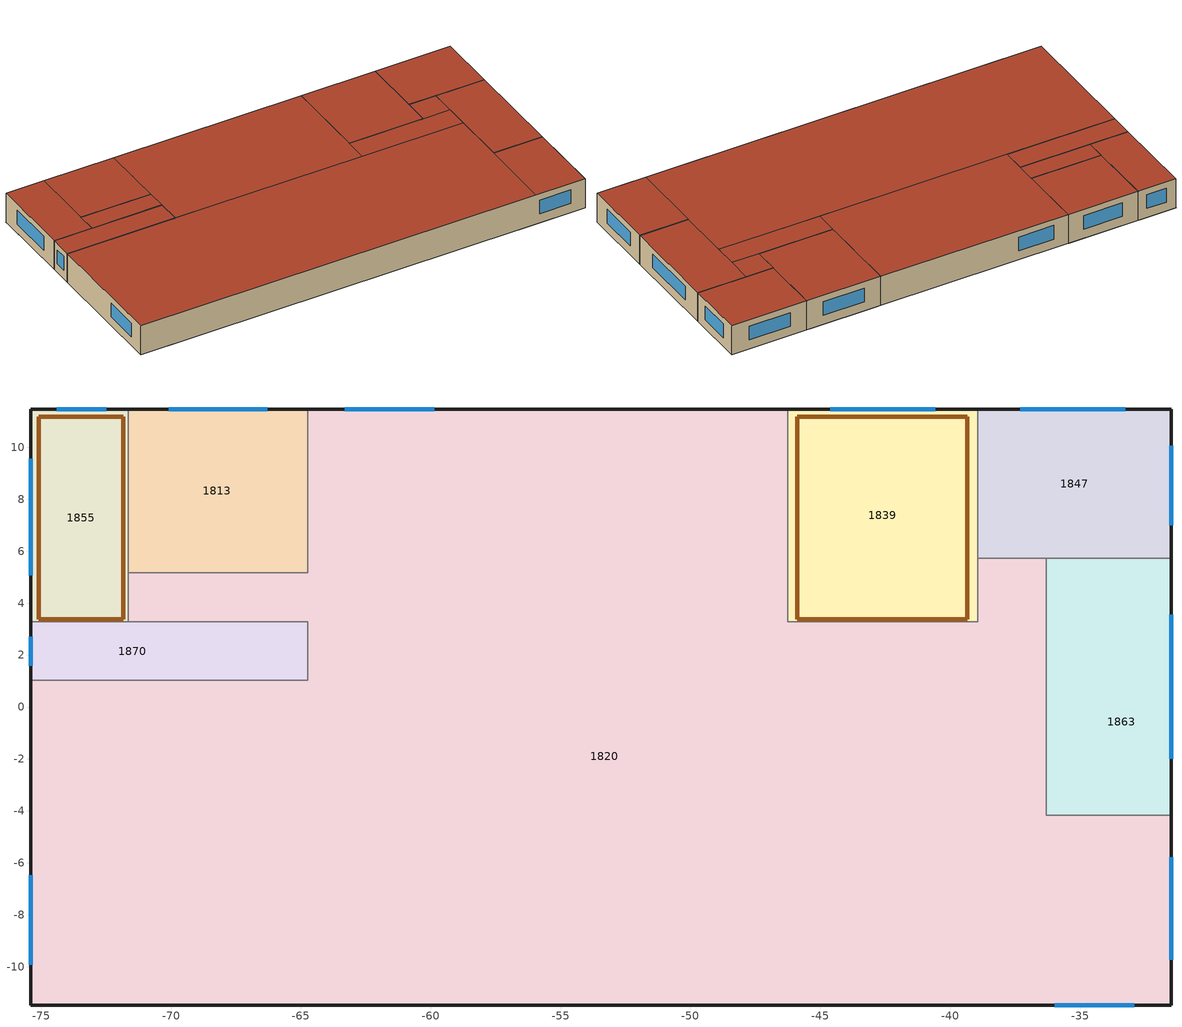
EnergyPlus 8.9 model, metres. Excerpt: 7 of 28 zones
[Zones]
1820
 floor to 1687 (4): -60.4,1.02 -64.75,1.02 -64.75,3.28 -60.4,3.28 z6; -60.4,-0.45 -67.6,-0.45 -67.6,1.02 -60.4,1.02 z6
 floor to 1694 (4): -35.35,-8.57 -36.3,-8.57 -36.3,-4.17 -35.35,-4.17 z6; -36.95,0.93 -46,0.93 -46,3.02 -36.95,3.02 z6; -36.3,-8.57 -36.95,-8.57 -36.95,3.02 -36.3,3.02 z6; -40,-8.97 -46,-8.97 -46,-4.17 -40,-4.17 z6; -46,-8.97 -46.25,-8.97 -46.25,3.27 -46,3.27 z6; -46.25,5.17 -60.4,5.17 -60.4,11.47 -46.25,11.47 z6; -60.4,3.28 -71.65,3.28 -71.65,5.17 -60.4,5.17 z6; -60.4,-5.92 -70.3,-5.92 -70.3,-4.17 -60.4,-4.17 z6; -46.5,-11.47 -60.4,-11.47 -60.4,-8.97 -46.5,-8.97 z6; -46.25,-8.97 -60.4,-8.97 -60.4,5.17 -46.25,5.17 z6
 floor to 1723 (4): -31.5,-8.57 -35.35,-8.57 -35.35,-4.17 -31.5,-4.17 z6; -31.5,-11.47 -36.95,-11.47 -36.95,-8.57 -31.5,-8.57 z6
 floor to 1732 (4): -60.4,-4.17 -67.6,-4.17 -67.6,-0.45 -60.4,-0.45 z6; -67.6,-4.17 -75.4,-4.17 -75.4,1.02 -67.6,1.02 z6
 floor to 1743 (4): -40,-4.17 -46,-4.17 -46,0.93 -40,0.93 z6; -36.95,-8.97 -40,-8.97 -40,0.93 -36.95,0.93 z6; -36.95,-11.47 -46.5,-11.47 -46.5,-8.97 -36.95,-8.97 z6
 floor to 1755 (4): -70.3,-11.47 -75.4,-11.47 -75.4,-4.17 -70.3,-4.17 z6
 floor to 1763 (4): -60.4,-11.47 -70.3,-11.47 -70.3,-5.92 -60.4,-5.92 z6
 floor to 1787 (4): -60.4,5.17 -64.75,5.17 -64.75,11.47 -60.4,11.47 z6
 floor to 1794 (4): -39.25,3.02 -46,3.02 -46,3.27 -39.25,3.27 z6
 floor to 1801 (4): -36.3,3.27 -38.95,3.27 -38.95,5.72 -36.3,5.72 z6; -36.3,3.02 -39.25,3.02 -39.25,3.27 -36.3,3.27 z6
 wall outside (7): -46.25,11.47 -64.75,11.47 / -75.4,1.02 -75.4,-11.47 -31.5,-11.47 -31.5,-4.17 z6:9
 wall to 1813 (5): -64.75,11.47 -64.75,5.17 -71.65,5.17 z6:9
 wall to 1839 (5): -38.95,5.72 -38.95,3.27 -46.25,3.27 -46.25,11.47 z6:9
 wall to 1855 (5): -71.65,5.17 -71.65,3.28 z6:9
 wall to 1870 (5): -71.65,3.28 -64.75,3.28 -64.75,1.02 -75.4,1.02 z6:9
 wall to 1863 (5): -31.5,-4.17 -36.3,-4.17 -36.3,5.72 z6:9
 wall to 1847 (5): -36.3,5.72 -38.95,5.72 z6:9
 window (1001): -59.86,11.47 -63.32,11.47 / -75.4,-6.48 -75.4,-9.93 / -35.98,-11.47 -32.91,-11.47 / -31.5,-9.74 -31.5,-5.78 z6.94:8.36
 roof outside (9): -36.3,-11.47 -31.5,-11.47 -31.5,-4.17 -36.3,-4.17 z9; -71.65,3.28 -64.75,3.28 -64.75,5.17 -71.65,5.17 z9; -38.95,3.27 -36.3,3.27 -36.3,5.72 -38.95,5.72 z9; -46.25,1.02 -36.3,1.02 -36.3,3.27 -46.25,3.27 z9; -64.75,1.02 -46.25,1.02 -46.25,11.47 -64.75,11.47 z9; -75.4,-11.47 -36.3,-11.47 -36.3,1.02 -75.4,1.02 z9
1870
 floor to 1687 (4): -64.75,1.02 -67.6,1.02 -67.6,3.28 -64.75,3.28 z6
 floor to 1732 (4): -67.6,1.02 -75.4,1.02 -75.4,3.28 -67.6,3.28 z6
 wall outside (7): -75.4,3.28 -75.4,1.02 z6:9
 wall to 1855 (6): -71.65,3.28 -75.4,3.28 z6:9
 window (1001): -75.4,2.7 -75.4,1.6 z6.94:8.36
 roof outside (9): -75.4,1.02 -64.75,1.02 -64.75,3.28 -75.4,3.28 z9
1839
 floor to 1694 (4): -46,3.27 -46.25,3.27 -46.25,11.47 -46,11.47 z6
 floor to 1794 (4): -39.25,3.27 -46,3.27 -46,11.47 -39.25,11.47 z6
 floor to 1801 (4): -38.95,3.27 -39.25,3.27 -39.25,11.47 -38.95,11.47 z6
 wall outside (7): -38.95,11.47 -46.25,11.47 z6:9
 wall to 1847 (5): -38.95,5.72 -38.95,11.47 z6:9
 window (1001): -40.58,11.47 -44.61,11.47 z6.94:8.36
 door inside (IRTSurface): -39.35,3.38 -45.9,3.38 -45.9,11.18 -39.35,11.18 z6
 roof outside (9): -46.25,3.27 -38.95,3.27 -38.95,11.47 -46.25,11.47 z9
1863
 floor to 1694 (4): -35.35,-4.17 -36.3,-4.17 -36.3,3.02 -35.35,3.02 z6
 floor to 1723 (4): -31.5,-4.17 -35.35,-4.17 -35.35,3.02 -31.5,3.02 z6
 floor to 1801 (4): -31.5,3.02 -36.3,3.02 -36.3,5.72 -31.5,5.72 z6
 wall outside (7): -31.5,-4.17 -31.5,5.72 z6:9
 wall to 1847 (5): -31.5,5.72 -36.3,5.72 z6:9
 window (1001): -31.5,-2 -31.5,3.55 z6.94:8.36
 roof outside (9): -36.3,-4.17 -31.5,-4.17 -31.5,5.72 -36.3,5.72 z9
1855
 floor to 1770 (4): -71.65,3.37 -71.75,3.37 -71.75,5.17 -71.65,5.17 z6; -71.75,3.37 -71.84,3.37 -71.84,7.28 -71.75,7.28 z6; -71.65,3.28 -75.1,3.28 -75.1,3.37 -71.65,3.37 z6; -75.1,3.28 -75.4,3.28 -75.4,7.28 -75.1,7.28 z6; -75.1,7.28 -75.4,7.28 -75.4,11.18 -75.1,11.18 z6; -71.84,11.18 -75.4,11.18 -75.4,11.47 -71.84,11.47 z6; -71.75,7.28 -71.84,7.28 -71.84,11.47 -71.75,11.47 z6; -71.84,3.37 -75.1,3.37 -75.1,11.18 -71.84,11.18 z6
 floor to 1779 (4): -71.65,5.17 -71.75,5.17 -71.75,11.47 -71.65,11.47 z6
 wall outside (7): -71.65,11.47 -75.4,11.47 -75.4,3.28 z6:9
 wall to 1813 (6): -71.65,5.17 -71.65,11.47 z6:9
 window (1001): -72.5,11.47 -74.41,11.47 / -75.4,9.55 -75.4,5.07 z6.94:8.36
 door inside (IRTSurface): -71.85,3.38 -75.1,3.38 -75.1,11.18 -71.85,11.18 z6
 roof outside (9): -75.4,3.28 -71.65,3.28 -71.65,11.47 -75.4,11.47 z9
1813
 floor to 1779 (4): -64.85,5.17 -71.65,5.17 -71.65,11.47 -64.85,11.47 z6
 floor to 1787 (4): -64.75,5.17 -64.85,5.17 -64.85,11.47 -64.75,11.47 z6
 wall outside (7): -64.75,11.47 -71.65,11.47 z6:9
 window (1001): -66.29,11.47 -70.1,11.47 z6.94:8.36
 roof outside (9): -71.65,5.17 -64.75,5.17 -64.75,11.47 -71.65,11.47 z9
1847
 floor to 1801 (4): -31.5,5.72 -38.95,5.72 -38.95,11.47 -31.5,11.47 z6
 wall outside (7): -31.5,5.72 -31.5,11.47 -38.95,11.47 z6:9
 window (1001): -31.5,7 -31.5,10.07 / -33.26,11.47 -37.31,11.47 z6.94:8.36
 roof outside (9): -38.95,5.72 -31.5,5.72 -31.5,11.47 -38.95,11.47 z9
[Site:Location]
Untitled (O1-O1:31-12)  (01-01:31-12): 22.55, 114.1, 8, 18
[Site:GroundTemperature:BuildingSurface]
18, 18, 18, 18, 18, 18, 18, 18, 18, 18, 18, 18
[Site:GroundTemperature:Deep]
14, 14, 14, 14, 14, 14, 14, 14, 14, 14, 14, 14
[Site:GroundTemperature:Shallow]
14, 14, 14, 14, 14, 14, 14, 14, 14, 14, 14, 14
[Site:GroundTemperature:FCfactorMethod]
17.37, 16.83, 17.79, 19.29, 23.21, 26.23, 28.27, 28.89, 27.84, 25.49, 22.35, 19.44
[Site:GroundReflectance]
0.2, 0.2, 0.2, 0.2, 0.2, 0.2, 0.2, 0.2, 0.2, 0.2, 0.2, 0.2
[Site:GroundReflectance:SnowModifier]
2, 2
[SizingPeriod:DesignDay]
Summer Design Day in Untitled (O1-O1:31-12) Jul: 7, 15, SummerDesignDay, 35, 6.2, , , WetBulb, 27.2, , , , , 101108.9, 0, 0, No, No, No, ASHRAEClearSky, , , , , 0.98
Summer Design Day in Untitled (O1-O1:31-12) Aug: 8, 15, SummerDesignDay, 35, 6.7, , , WetBulb, 26.6, , , , , 101108.9, 0, 0, No, No, No, ASHRAEClearSky, , , , , 0.98
Summer Design Day in Untitled (O1-O1:31-12) Sep: 9, 15, SummerDesignDay, 34.4, 6.7, , , WetBulb, 25.7, , , , , 101108.9, 0, 0, No, No, No, ASHRAEClearSky, , , , , 0.98
Winter Design Day in Untitled (O1-O1:31-12): 1, 15, WinterDesignDay, 7.1, 0, , , WetBulb, 7.1, , , , , 101108.9, 8.3, 0, No, No, No, , , , , , 0
[Building]
Building: 0, Suburbs, .04, .4, FullExterior, 25, 6
[Material:NoMass]
5_RVAL_2; 6_RVAL_2: Rough, .15, 0.9, 0.7, 0.7
9_RVAL_3: Rough, .18, 0.9, 0.7, 0.7
[Construction]
IRTSurface: IRTMaterial
4: 3_1_7
5: 5_1_27, 5_RVAL_2, 5_1_27
6: 5_1_27, 6_RVAL_2, 5_1_27
7: 7_1_5, 7_2_103, 7_3_11, 7_4_66
9: 9_1_4, 9_2_20, 9_RVAL_3, 9_4_113
1001: Simple 1001
[Material:InfraredTransparent]
IRTMaterial
[Material]
3_1_7: Rough, .1, 1.4, 2100, 840, 0.9, 0.6, 0.6
5_1_27: Rough, .025, 0.25, 900, 1000, 0.9, 0.5, 0.5
7_1_5: Rough, .1, 0.84, 1700, 800, 0.9, 0.7, 0.7
7_2_103: Rough, .0689, 0.034, 35, 1400, 0.9, 0.6, 0.6
7_3_11: Rough, .047, 0.51, 1400, 1000, 0.9, 0.6, 0.6
7_4_66: Rough, .013, 0.4, 1000, 1000, 0.9, 0.5, 0.5
9_1_4: Rough, .01, 0.7, 2100, 1000, 0.9, 0.85, 0.9
9_2_20: Rough, .0871, 0.04, 12, 840, 0.9, 0.6, 0.6
9_4_113: Rough, .013, 0.25, 2800, 896, 0.9, 0.5, 0.5
[WindowMaterial:SimpleGlazingSystem]
Simple 1001: 2.4, .4, .744
[Zone]
1813: 0, 0, 0, 0, 1, 1, , 116.0185, 40.0064, TARP, , Yes
1820: 0, 0, 0, 0, 1, 1, , 2126.99, 733.4458, TARP, , Yes
1839: 0, 0, 0, 0, 1, 1, , 162.0659, 4.7457, TARP, , Yes
1847: 0, 0, 0, 0, 1, 1, , 111.9522, 38.6042, TARP, , Yes
1855: 0, 0, 0, 0, 1, 1, , 78.0907, 1.4949, TARP, , Yes
1863: 0, 0, 0, 0, 1, 1, , 125.772, 43.3697, TARP, , Yes
1870: 0, 0, 0, 0, 1, 1, , 61.359, 21.1583, TARP, , Yes
[PEOPLE]
People 1813: 1813, 2864, People/Area, , .02, , .3, AutoCalculate, Activity Schedule 1813, 3.82e-08, No, ZoneAveraged, , Work efficiency, ClothingInsulationSchedule, , Clothing Schedule 1813, AirVelocitySchedule
People 1820: 1820, 2864, People/Area, , .1, , .3, AutoCalculate, Activity Schedule 1820, 3.82e-08, No, ZoneAveraged, , Work efficiency, ClothingInsulationSchedule, , Clothing Schedule 1820, AirVelocitySchedule
People 1839: 1839, 2864, People/Area, , .02, , .3, AutoCalculate, Activity Schedule 1839, 3.82e-08, No, ZoneAveraged, , Work efficiency, ClothingInsulationSchedule, , Clothing Schedule 1839, AirVelocitySchedule
People 1847: 1847, 2864, People/Area, , .02, , .3, AutoCalculate, Activity Schedule 1847, 3.82e-08, No, ZoneAveraged, , Work efficiency, ClothingInsulationSchedule, , Clothing Schedule 1847, AirVelocitySchedule
People 1855: 1855, 2864, People/Area, , .02, , .3, AutoCalculate, Activity Schedule 1855, 3.82e-08, No, ZoneAveraged, , Work efficiency, ClothingInsulationSchedule, , Clothing Schedule 1855, AirVelocitySchedule
People 1863: 1863, 2864, People/Area, , .1, , .3, AutoCalculate, Activity Schedule 1863, 3.82e-08, No, ZoneAveraged, , Work efficiency, ClothingInsulationSchedule, , Clothing Schedule 1863, AirVelocitySchedule
People 1870: 1870, 2864, People/Area, , .02, , .3, AutoCalculate, Activity Schedule 1870, 3.82e-08, No, ZoneAveraged, , Work efficiency, ClothingInsulationSchedule, , Clothing Schedule 1870, AirVelocitySchedule
[Lights]
1813: 1813, 2868, Watts/Area, , 6, , 0, .42, .18, 1
1820: 1820, 2868, Watts/Area, , 15, , 0, .42, .18, 1
1839: 1839, 2868, Watts/Area, , 4.5, , 0, .42, .18, 1
1847: 1847, 2868, Watts/Area, , 6, , 0, .42, .18, 1
1855: 1855, 2868, Watts/Area, , 4.5, , 0, .42, .18, 1
1863: 1863, 2868, Watts/Area, , 9, , 0, .42, .18, 1
1870: 1870, 2868, Watts/Area, , 6, , 0, .42, .18, 1
[OtherEquipment]
1813 Equipment gain 1: Electricity, 1813, 2867, Watts/Area, , 20, , 0, .2, 0, 0, ELECTRIC EQUIPMENT#1813#05
1820 Equipment gain 1: Electricity, 1820, 2867, Watts/Area, , 20, , 0, .2, 0, 0, ELECTRIC EQUIPMENT#1820#05
1839 Equipment gain 1: Electricity, 1839, 2867, Watts/Area, , 5, , 0, .2, 0, 0, ELECTRIC EQUIPMENT#1839#05
1847 Equipment gain 1: Electricity, 1847, 2867, Watts/Area, , 20, , 0, .2, 0, 0, ELECTRIC EQUIPMENT#1847#05
1855 Equipment gain 1: Electricity, 1855, 2867, Watts/Area, , 5, , 0, .2, 0, 0, ELECTRIC EQUIPMENT#1855#05
1863 Equipment gain 1: Electricity, 1863, 2867, Watts/Area, , 20, , 0, .2, 0, 0, ELECTRIC EQUIPMENT#1863#05
1870 Equipment gain 1: Electricity, 1870, 2867, Watts/Area, , 20, , 0, .2, 0, 0, ELECTRIC EQUIPMENT#1870#05
[WaterUse:Equipment]
DHW 1813: DHW 1813, 2.46953e-07, 2864, DHW Supply Temperature 1813, DHW Supply Temperature 1813, DHW Mains Temperature 1813, 1813
DHW 1820: DHW 1820, 4.52744e-06, 2864, DHW Supply Temperature 1820, DHW Supply Temperature 1820, DHW Mains Temperature 1820, 1820
DHW 1839: DHW 1839, 2.92944e-08, 2864, DHW Supply Temperature 1839, DHW Supply Temperature 1839, DHW Mains Temperature 1839, 1839
DHW 1847: DHW 1847, 2.38298e-07, 2864, DHW Supply Temperature 1847, DHW Supply Temperature 1847, DHW Mains Temperature 1847, 1847
DHW 1855: DHW 1855, 9.22778e-09, 2864, DHW Supply Temperature 1855, DHW Supply Temperature 1855, DHW Mains Temperature 1855, 1855
DHW 1863: DHW 1863, 2.67714e-07, 2864, DHW Supply Temperature 1863, DHW Supply Temperature 1863, DHW Mains Temperature 1863, 1863
DHW 1870: DHW 1870, 1.30607e-07, 2864, DHW Supply Temperature 1870, DHW Supply Temperature 1870, DHW Mains Temperature 1870, 1870
[ZoneInfiltration:DesignFlowRate]
1813 Infiltration: 1813, 2, Flow/zone, .022559, , , , 1, 0, 0, 0
1820 Infiltration: 1820, 2, Flow/zone, .413582, , , , 1, 0, 0, 0
1839 Infiltration: 1839, 2, Flow/zone, .031513, , , , 1, 0, 0, 0
1847 Infiltration: 1847, 2, Flow/zone, .021768, , , , 1, 0, 0, 0
1855 Infiltration: 1855, 2, Flow/zone, .015184, , , , 1, 0, 0, 0
1863 Infiltration: 1863, 2, Flow/zone, .024456, , , , 1, 0, 0, 0
1870 Infiltration: 1870, 2, Flow/zone, .011931, , , , 1, 0, 0, 0
[Sizing:Zone]
1813: SupplyAirTemperature, 12, 0, SupplyAirTemperature, 35, 0, 0.0077, 0.0156, 1813, 1.25, 1.15, DesignDay, , , , 0, DesignDay, , , , , 1813
1820: SupplyAirTemperature, 12, 0, SupplyAirTemperature, 35, 0, 0.0077, 0.0156, 1820, 1.25, 1.15, DesignDay, , , , 0, DesignDay, , , , , 1820
1839: SupplyAirTemperature, 12, 0, SupplyAirTemperature, 35, 0, 0.0077, 0.0156, 1839, 1.25, 1.15, DesignDay, , , , 0, DesignDay, , , , , 1839
1847: SupplyAirTemperature, 12, 0, SupplyAirTemperature, 35, 0, 0.0077, 0.0156, 1847, 1.25, 1.15, DesignDay, , , , 0, DesignDay, , , , , 1847
1855: SupplyAirTemperature, 12, 0, SupplyAirTemperature, 35, 0, 0.0077, 0.0156, 1855, 1.25, 1.15, DesignDay, , , , 0, DesignDay, , , , , 1855
1863: SupplyAirTemperature, 12, 0, SupplyAirTemperature, 35, 0, 0.0077, 0.0156, 1863, 1.25, 1.15, DesignDay, , , , 0, DesignDay, , , , , 1863
1870: SupplyAirTemperature, 12, 0, SupplyAirTemperature, 35, 0, 0.0077, 0.0156, 1870, 1.25, 1.15, DesignDay, , , , 0, DesignDay, , , , , 1870
[DesignSpecification:ZoneAirDistribution]
1813; 1820; 1839; 1847; 1855; 1863; 1870: 1, 1
[DesignSpecification:OutdoorAir]
1813; 1839; 1847; 1855; 1870: Sum, 0, 0, 0, 0, 2864
1820; 1863: Sum, .0083333, 0, 0, 0, 2864
[ZoneControl:Thermostat]
1813 Thermostat: 1813, Zone Control Type Sched, ThermostatSetpoint:DualSetpoint, Dual Setpoint - Zone 1813
1820 Thermostat: 1820, Zone Control Type Sched, ThermostatSetpoint:DualSetpoint, Dual Setpoint - Zone 1820
1839 Thermostat: 1839, Zone Control Type Sched, ThermostatSetpoint:DualSetpoint, Dual Setpoint - Zone 1839
1847 Thermostat: 1847, Zone Control Type Sched, ThermostatSetpoint:DualSetpoint, Dual Setpoint - Zone 1847
1855 Thermostat: 1855, Zone Control Type Sched, ThermostatSetpoint:DualSetpoint, Dual Setpoint - Zone 1855
1863 Thermostat: 1863, Zone Control Type Sched, ThermostatSetpoint:DualSetpoint, Dual Setpoint - Zone 1863
1870 Thermostat: 1870, Zone Control Type Sched, ThermostatSetpoint:DualSetpoint, Dual Setpoint - Zone 1870
[ThermostatSetpoint:DualSetpoint]
Dual Setpoint - Zone 1813: 1813 Heating Setpoint Schedule, 1813 Cooling SP Sch
Dual Setpoint - Zone 1820: 1820 Heating Setpoint Schedule, 1820 Cooling SP Sch
Dual Setpoint - Zone 1839: 1839 Heating Setpoint Schedule, 1839 Cooling SP Sch
Dual Setpoint - Zone 1847: 1847 Heating Setpoint Schedule, 1847 Cooling SP Sch
Dual Setpoint - Zone 1855: 1855 Heating Setpoint Schedule, 1855 Cooling SP Sch
Dual Setpoint - Zone 1863: 1863 Heating Setpoint Schedule, 1863 Cooling SP Sch
Dual Setpoint - Zone 1870: 1870 Heating Setpoint Schedule, 1870 Cooling SP Sch
[Zone equipment]
1813: 1813 Ideal Loads Air
1820: 1820 Ideal Loads Air
1839: 1839 Ideal Loads Air
1847: 1847 Ideal Loads Air
1855: 1855 Ideal Loads Air
1863: 1863 Ideal Loads Air
1870: 1870 Ideal Loads Air
[ZoneHVAC:IdealLoadsAirSystem]
1813 Ideal Loads Air: , Node 1813 In, , , 35, 12, 0.0156, 0.0077, LimitCapacity, Autosize, Autosize, LimitFlowRateAndCapacity, .48341, Autosize, 1813 Heating Availability Sch, 1813 Cooling Availability Sch, None, , None, 1813, , , DifferentialDryBulb, None
1820 Ideal Loads Air: , Node 1820 In, , , 35, 12, 0.0156, 0.0077, LimitCapacity, Autosize, Autosize, LimitFlowRateAndCapacity, 8.86247, Autosize, 1820 Heating Availability Sch, 1820 Cooling Availability Sch, None, , None, 1820, , , DifferentialDryBulb, None
1839 Ideal Loads Air: , Node 1839 In, , , 35, 12, 0.0156, 0.0077, LimitCapacity, Autosize, Autosize, LimitFlowRateAndCapacity, .675275, Autosize, 1839 Heating Availability Sch, 1839 Cooling Availability Sch, None, , None, 1839, , , DifferentialDryBulb, None
1847 Ideal Loads Air: , Node 1847 In, , , 35, 12, 0.0156, 0.0077, LimitCapacity, Autosize, Autosize, LimitFlowRateAndCapacity, .466467, Autosize, 1847 Heating Availability Sch, 1847 Cooling Availability Sch, None, , None, 1847, , , DifferentialDryBulb, None
1855 Ideal Loads Air: , Node 1855 In, , , 35, 12, 0.0156, 0.0077, LimitCapacity, Autosize, Autosize, LimitFlowRateAndCapacity, .325378, Autosize, 1855 Heating Availability Sch, 1855 Cooling Availability Sch, None, , None, 1855, , , DifferentialDryBulb, None
1863 Ideal Loads Air: , Node 1863 In, , , 35, 12, 0.0156, 0.0077, LimitCapacity, Autosize, Autosize, LimitFlowRateAndCapacity, .52405, Autosize, 1863 Heating Availability Sch, 1863 Cooling Availability Sch, None, , None, 1863, , , DifferentialDryBulb, None
1870 Ideal Loads Air: , Node 1870 In, , , 35, 12, 0.0156, 0.0077, LimitCapacity, Autosize, Autosize, LimitFlowRateAndCapacity, .255662, Autosize, 1870 Heating Availability Sch, 1870 Cooling Availability Sch, None, , None, 1870, , , DifferentialDryBulb, None
[Schedule:Compact]
Work efficiency: Any Number, Through: 12/31, For: AllDays, Until: 24:00, 0
AirVelocitySchedule: Any Number, Through: 12/31, For: AllDays, Until: 24:00, .137
2864: Fraction, Through: 31 Dec, For: Weekdays SummerDesignDay, Until: 07:00, 0, Until: 08:00, 0.25, Until: 09:00, 0.5, Until: 12:00, 1, Until: 14:00, 0.75, Until: 17:00, 1, Until: 18:00, 0.5, Until: 19:00, 0.25, Until: 24:00, 0, For: Weekends, Until: 24:00, 0, For: Holidays, Until: 24:00, 0, For: WinterDesignDay AllOtherDays, Until: 24:00, 0
2867: Fraction, Through: 31 Dec, For: Weekdays SummerDesignDay, Until: 07:00, 0.05394, Until: 20:00, 1, Until: 24:00, 0.05394, For: Weekends, Until: 24:00, 0.05394, For: Holidays, Until: 24:00, 0.05394, For: WinterDesignDay AllOtherDays, Until: 24:00, 0
2868: Fraction, Through: 31 Dec, For: Weekdays SummerDesignDay, Until: 07:00, 0, Until: 19:00, 1, Until: 24:00, 0, For: Weekends, Until: 24:00, 0, For: Holidays, Until: 24:00, 0, For: WinterDesignDay AllOtherDays, Until: 24:00, 0
Activity Schedule 1813; Activity Schedule 1820; Activity Schedule 1839; Activity Schedule 1847; Activity Schedule 1855; Activity Schedule 1863; Activity Schedule 1870: Any Number, Through: 12/31, For: AllDays, Until: 24:00, 110.7
Clothing Schedule 1813; Clothing Schedule 1820; Clothing Schedule 1839; Clothing Schedule 1847; Clothing Schedule 1855; Clothing Schedule 1863; Clothing Schedule 1870: Any Number, Through: 4/1, For: AllDays, Until: 24:00, 1, Through: 9/30, For: AllDays, Until: 24:00, .5, Through: 12/31, For: AllDays, Until: 24:00, 1
DHW Supply Temperature 1813; DHW Supply Temperature 1820; DHW Supply Temperature 1839; DHW Supply Temperature 1847; DHW Supply Temperature 1855; DHW Supply Temperature 1863; DHW Supply Temperature 1870: Temperature, Through: 12/31, For: AllDays, Until: 24:00, 65
DHW Mains Temperature 1813; DHW Mains Temperature 1820; DHW Mains Temperature 1839; DHW Mains Temperature 1847; DHW Mains Temperature 1855; DHW Mains Temperature 1863; DHW Mains Temperature 1870: Temperature, Through: 12/31, For: AllDays, Until: 24:00, 10
1813 Heating Setpoint Schedule; 1839 Heating Setpoint Schedule; 1847 Heating Setpoint Schedule; 1855 Heating Setpoint Schedule; 1870 Heating Setpoint Schedule: Temperature, Through: 31 Dec, For: Weekdays SummerDesignDay, Until: 05:00, 12, Until: 19:00, 16, Until: 24:00, 12, For: WinterDesignDay, Until: 24:00, 16, For: Weekends, Until: 24:00, 12, For: Holidays, Until: 24:00, 12, For: AllOtherDays, Until: 24:00, -50
1813 Heating Availability Sch; 1820 Heating Availability Sch; 1839 Heating Availability Sch; 1847 Heating Availability Sch; 1855 Heating Availability Sch; 1863 Heating Availability Sch; 1870 Heating Availability Sch: Temperature, Through: 31 Dec, For: Weekdays SummerDesignDay, Until: 05:00, 1, Until: 19:00, 1, Until: 24:00, 1, For: WinterDesignDay, Until: 24:00, 1, For: Weekends, Until: 24:00, 1, For: Holidays, Until: 24:00, 1, For: AllOtherDays, Until: 24:00, 0
1813 Cooling SP Sch; 1820 Cooling SP Sch; 1839 Cooling SP Sch; 1847 Cooling SP Sch; 1855 Cooling SP Sch; 1863 Cooling SP Sch; 1870 Cooling SP Sch: Temperature, Through: 31 Dec, For: Weekdays SummerDesignDay, Until: 05:00, 100, Until: 19:00, 26, Until: 24:00, 100, For: Weekends, Until: 24:00, 100, For: Holidays, Until: 24:00, 100, For: WinterDesignDay AllOtherDays, Until: 24:00, 100
1813 Cooling Availability Sch; 1820 Cooling Availability Sch; 1839 Cooling Availability Sch; 1847 Cooling Availability Sch; 1855 Cooling Availability Sch; 1863 Cooling Availability Sch; 1870 Cooling Availability Sch: Temperature, Through: 31 Dec, For: Weekdays SummerDesignDay, Until: 05:00, 0, Until: 19:00, 1, Until: 24:00, 0, For: Weekends, Until: 24:00, 0, For: Holidays, Until: 24:00, 0, For: WinterDesignDay AllOtherDays, Until: 24:00, 0
1820 Heating Setpoint Schedule; 1863 Heating Setpoint Schedule: Temperature, Through: 31 Dec, For: Weekdays SummerDesignDay, Until: 05:00, 12, Until: 19:00, 18, Until: 24:00, 12, For: WinterDesignDay, Until: 24:00, 18, For: Weekends, Until: 24:00, 12, For: Holidays, Until: 24:00, 12, For: AllOtherDays, Until: 24:00, -50
[Schedule:Day:Hourly]
Summer Control Type Day Sch; Winter Control Type Day Sch: Control Type, 4, 4, 4, 4, 4, 4, 4, 4, 4, 4, 4, 4, 4, 4, 4, 4, 4, 4, 4, 4, 4, 4, 4, 4
[Schedule:Week:Daily]
Summer Control Type Week Sch: Summer Control Type Day Sch, Summer Control Type Day Sch, Summer Control Type Day Sch, Summer Control Type Day Sch, Summer Control Type Day Sch, Summer Control Type Day Sch, Summer Control Type Day Sch, Summer Control Type Day Sch, Summer Control Type Day Sch, Summer Control Type Day Sch, Summer Control Type Day Sch, Summer Control Type Day Sch
Winter Control Type Week Sch: Winter Control Type Day Sch, Winter Control Type Day Sch, Winter Control Type Day Sch, Winter Control Type Day Sch, Winter Control Type Day Sch, Winter Control Type Day Sch, Winter Control Type Day Sch, Winter Control Type Day Sch, Winter Control Type Day Sch, Winter Control Type Day Sch, Winter Control Type Day Sch, Winter Control Type Day Sch
[Schedule:Year]
Zone Control Type Sched: Control Type, Winter Control Type Week Sch, 1, 1, 3, 31, Summer Control Type Week Sch, 4, 1, 9, 30, Winter Control Type Week Sch, 10, 1, 12, 31
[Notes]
*** EVALUATION SOFTWARE GENERATES COMPRESSED IDF - TO OBTAIN READABLE IDF PLEASE PURCHASE A LICENCE ***
